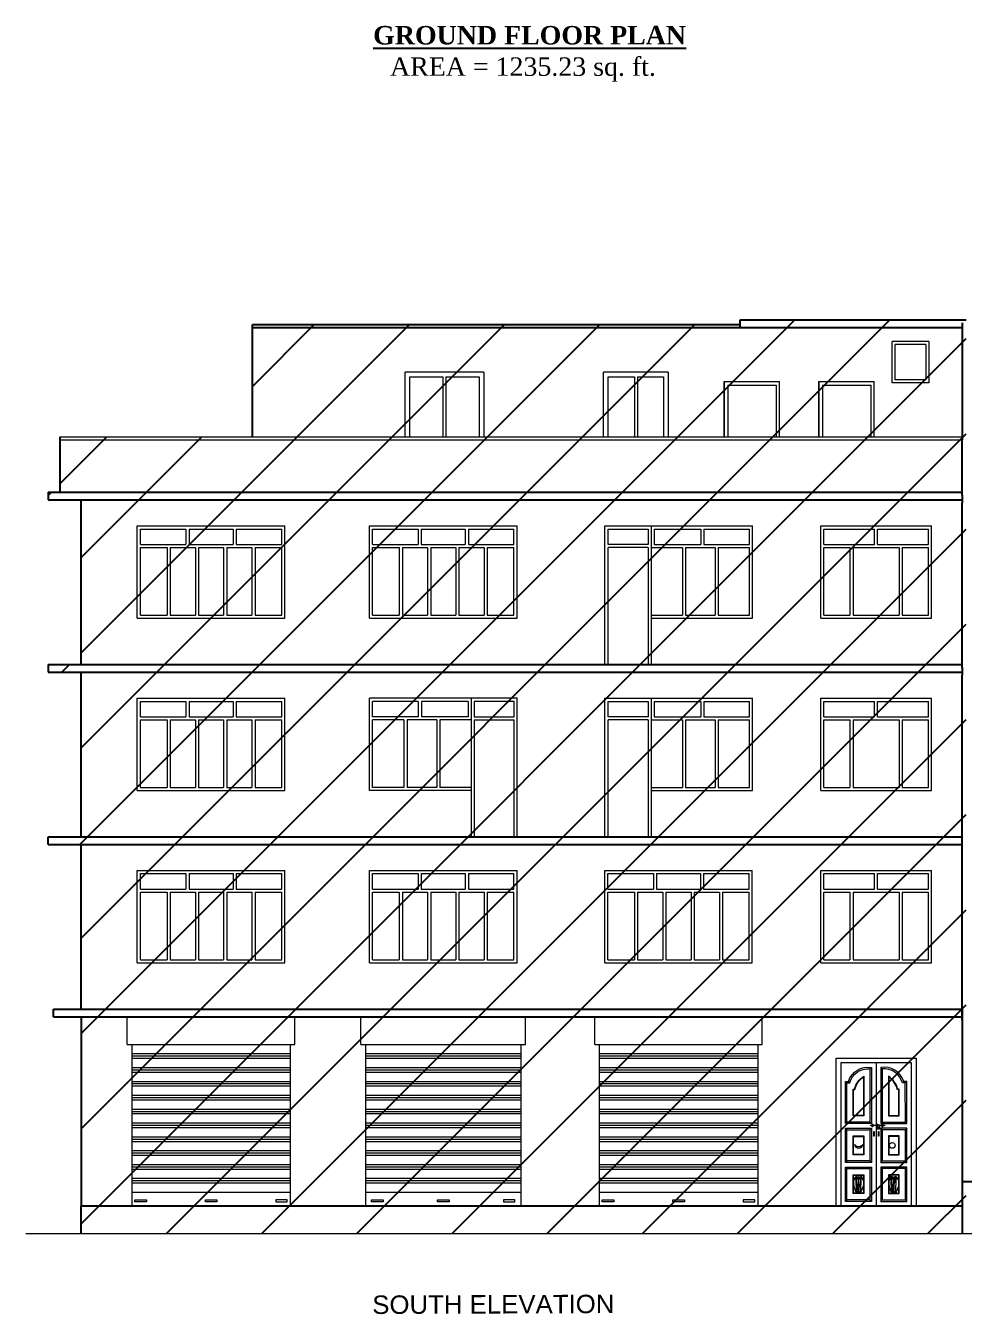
# Model space of a CAD drawing. Header units: inches. Extents: x 4069 to 291496, y -47643 to 12535.
# Drawn here: x 139208 to 139818, y -24238 to -23400 of the extents above; entities that cross this region are included whole.
import ezdxf

# ---------------------------------------------------------------- set-up
doc = ezdxf.new("R2010")
doc.units = ezdxf.units.IN
doc.header["$LTSCALE"] = 5
doc.header["$MEASUREMENT"] = 0
for name, color, linetype, lineweight in [('A-WALL', 7, 'Continuous', 9), ('DOOR', 62, 'Continuous', 0), ('Railing', 43, 'Continuous', 18), ('win', 5, 'Continuous', 18)]:
    doc.layers.add(name, color=color, linetype=linetype, lineweight=lineweight)
for name, color, linetype in [('column', 4, 'Continuous'), ('TEXT', 6, 'Continuous'), ('WALL', 7, 'Continuous')]:
    doc.layers.add(name, color=color, linetype=linetype)
doc.styles.add('DIMTEXT', font='arial.ttf', dxfattribs={"height": 8})
doc.styles.add('ordinary', font='times.ttf')

msp = doc.modelspace()

# ---------------------------------------------------------------- hatches: boundary and pattern name
at = {"layer": 'WALL', "linetype": 'ByBlock', "ltscale": 5, "true_color": 0xf8991e}
h = msp.add_hatch(dxfattribs=at)
h.set_pattern_fill('ANSI31', color=30, scale=350)
h.set_pattern_definition([(45, (132768.843, -20012.41), (-30.93592, 30.93592), [])])
h.paths.add_polyline_path([(139244.19237, -24185.376), (139244.19237, -24044.376), (139226.27031, -24044.376), (139226.27031, -24039.376), (139244.19237, -24039.376), (139244.19237, -23932.376), (139222.6859, -23932.376), (139222.6859, -23927.376), (139244.19237, -23927.376), (139244.19237, -23820.376), (139222.6859, -23820.376), (139222.6859, -23815.376), (139244.19237, -23815.376), (139244.19237, -23708.376), (139222.6859, -23708.376), (139222.6859, -23703.376), (139230.56483, -23703.376), (139230.56483, -23667.376), (139355.4839, -23667.376), (139355.4839, -23594.376), (139672.52251, -23594.376), (139672.52251, -23591.376), (139819.58184, -23591.376), (139819.58184, -24185.376)])

# ---------------------------------------------------------------- linework, layer by layer
at = {"layer": 'A-WALL', "color": 1, "ltscale": 5}
for p, q in [((139274.17767, -24062.376), (139274.17767, -24044.376)), ((139383.1318, -24062.376), (139383.1318, -24044.376)), ((139426.10998, -24062.376), (139426.10998, -24044.376)), ((139533.065, -24062.376), (139533.065, -24044.376)), ((139578.04229, -24062.376), (139578.04229, -24044.376)), ((139686.99642, -24062.376), (139686.99642, -24044.376)), ((139274.17767, -24062.376), (139383.1318, -24062.376)), ((139277.17767, -24062.376), (139277.17767, -24167.376)), ((139277.17767, -24068.376), (139380.1318, -24068.376)), ((139380.1318, -24062.376), (139380.1318, -24167.376)), ((139426.10998, -24062.376), (139533.065, -24062.376)), ((139429.10998, -24062.376), (139429.10998, -24167.376)), ((139429.10998, -24062.376), (139429.10998, -24167.376)), ((139429.10998, -24068.376), (139530.065, -24068.376)), ((139530.065, -24062.376), (139530.065, -24167.376)), ((139530.065, -24062.376), (139530.065, -24167.376)), ((139578.04229, -24062.376), (139686.99642, -24062.376)), ((139581.04229, -24062.376), (139581.04229, -24167.376)), ((139581.04229, -24062.376), (139581.04229, -24167.376)), ((139581.04229, -24068.376), (139683.99642, -24068.376)), ((139683.99642, -24062.376), (139683.99642, -24167.376)), ((139683.99642, -24062.376), (139683.99642, -24167.376)), ((139277.17767, -24069.876), (139380.1318, -24069.876)), ((139277.17767, -24071.376), (139380.1318, -24071.376)), ((139277.17767, -24077.376), (139380.1318, -24077.376)), ((139429.10998, -24069.876), (139530.065, -24069.876)), ((139429.10998, -24071.376), (139530.065, -24071.376)), ((139429.10998, -24077.376), (139530.065, -24077.376)), ((139581.04229, -24069.876), (139683.99642, -24069.876)), ((139581.04229, -24071.376), (139683.99642, -24071.376)), ((139581.04229, -24077.376), (139683.99642, -24077.376)), ((139277.17767, -24078.876), (139380.1318, -24078.876)), ((139277.17767, -24080.376), (139380.1318, -24080.376)), ((139277.17767, -24086.376), (139380.1318, -24086.376)), ((139429.10998, -24078.876), (139530.065, -24078.876)), ((139429.10998, -24080.376), (139530.065, -24080.376)), ((139429.10998, -24086.376), (139530.065, -24086.376)), ((139581.04229, -24078.876), (139683.99642, -24078.876)), ((139581.04229, -24080.376), (139683.99642, -24080.376)), ((139581.04229, -24086.376), (139683.99642, -24086.376)), ((139277.17767, -24087.876), (139380.1318, -24087.876)), ((139277.17767, -24089.376), (139380.1318, -24089.376)), ((139429.10998, -24087.876), (139530.065, -24087.876)), ((139429.10998, -24089.376), (139530.065, -24089.376)), ((139581.04229, -24087.876), (139683.99642, -24087.876)), ((139581.04229, -24089.376), (139683.99642, -24089.376)), ((139277.17767, -24095.376), (139380.1318, -24095.376)), ((139277.17767, -24096.876), (139380.1318, -24096.876)), ((139277.17767, -24098.376), (139380.1318, -24098.376)), ((139429.10998, -24095.376), (139530.065, -24095.376)), ((139429.10998, -24096.876), (139530.065, -24096.876)), ((139429.10998, -24098.376), (139530.065, -24098.376)), ((139581.04229, -24095.376), (139683.99642, -24095.376)), ((139581.04229, -24096.876), (139683.99642, -24096.876)), ((139581.04229, -24098.376), (139683.99642, -24098.376)), ((139277.17767, -24104.376), (139380.1318, -24104.376)), ((139277.17767, -24105.876), (139380.1318, -24105.876)), ((139277.17767, -24107.376), (139380.1318, -24107.376)), ((139429.10998, -24104.376), (139530.065, -24104.376)), ((139429.10998, -24105.876), (139530.065, -24105.876)), ((139429.10998, -24107.376), (139530.065, -24107.376)), ((139581.04229, -24104.376), (139683.99642, -24104.376)), ((139581.04229, -24105.876), (139683.99642, -24105.876)), ((139581.04229, -24107.376), (139683.99642, -24107.376)), ((139277.17767, -24113.376), (139380.1318, -24113.376)), ((139277.17767, -24114.876), (139380.1318, -24114.876)), ((139277.17767, -24116.376), (139380.1318, -24116.376)), ((139429.10998, -24113.376), (139530.065, -24113.376)), ((139429.10998, -24114.876), (139530.065, -24114.876)), ((139429.10998, -24116.376), (139530.065, -24116.376)), ((139581.04229, -24113.376), (139683.99642, -24113.376)), ((139581.04229, -24114.876), (139683.99642, -24114.876)), ((139581.04229, -24116.376), (139683.99642, -24116.376)), ((139277.17767, -24122.376), (139380.1318, -24122.376)), ((139277.17767, -24123.876), (139380.1318, -24123.876)), ((139277.17767, -24125.376), (139380.1318, -24125.376)), ((139429.10998, -24122.376), (139530.065, -24122.376)), ((139429.10998, -24123.876), (139530.065, -24123.876)), ((139429.10998, -24125.376), (139530.065, -24125.376)), ((139581.04229, -24122.376), (139683.99642, -24122.376)), ((139581.04229, -24123.876), (139683.99642, -24123.876)), ((139581.04229, -24125.376), (139683.99642, -24125.376)), ((139277.17767, -24131.376), (139380.1318, -24131.376)), ((139277.17767, -24132.876), (139380.1318, -24132.876)), ((139277.17767, -24134.376), (139380.1318, -24134.376)), ((139429.10998, -24131.376), (139530.065, -24131.376)), ((139429.10998, -24132.876), (139530.065, -24132.876)), ((139429.10998, -24134.376), (139530.065, -24134.376)), ((139581.04229, -24131.376), (139683.99642, -24131.376)), ((139581.04229, -24132.876), (139683.99642, -24132.876)), ((139581.04229, -24134.376), (139683.99642, -24134.376)), ((139277.17767, -24140.376), (139380.1318, -24140.376)), ((139277.17767, -24141.876), (139380.1318, -24141.876)), ((139277.17767, -24143.376), (139380.1318, -24143.376)), ((139429.10998, -24140.376), (139530.065, -24140.376)), ((139429.10998, -24141.876), (139530.065, -24141.876)), ((139429.10998, -24143.376), (139530.065, -24143.376)), ((139581.04229, -24140.376), (139683.99642, -24140.376)), ((139581.04229, -24141.876), (139683.99642, -24141.876)), ((139581.04229, -24143.376), (139683.99642, -24143.376)), ((139277.17767, -24149.376), (139380.1318, -24149.376)), ((139277.17767, -24150.876), (139380.1318, -24150.876)), ((139277.17767, -24152.376), (139380.1318, -24152.376)), ((139429.10998, -24149.376), (139530.065, -24149.376)), ((139429.10998, -24150.876), (139530.065, -24150.876)), ((139429.10998, -24152.376), (139530.065, -24152.376)), ((139581.04229, -24149.376), (139683.99642, -24149.376)), ((139581.04229, -24150.876), (139683.99642, -24150.876)), ((139581.04229, -24152.376), (139683.99642, -24152.376)), ((139277.17767, -24158.376), (139380.1318, -24158.376)), ((139429.10998, -24158.376), (139530.065, -24158.376)), ((139581.04229, -24158.376), (139683.99642, -24158.376))]:
    msp.add_line(p, q, dxfattribs=at)
at = {"layer": 'A-WALL', "ltscale": 5}
msp.add_line((139208.19237, -24185.376), (140308.18407, -24185.376), dxfattribs=at)
at = {"layer": 'A-WALL', "color": 1, "ltscale": 5}
for points in [[(139279.09693, -24163.45142), (139286.58386, -24163.45142), (139286.58386, -24164.78349), (139279.09693, -24164.78349)], [(139324.93421, -24163.45142), (139332.42114, -24163.45142), (139332.42114, -24164.78349), (139324.93421, -24164.78349)], [(139378.21255, -24163.45142), (139370.72561, -24163.45142), (139370.72561, -24164.78349), (139378.21255, -24164.78349)], [(139433.02924, -24163.45142), (139440.51617, -24163.45142), (139440.51617, -24164.78349), (139433.02924, -24164.78349)], [(139475.86651, -24163.45142), (139483.35345, -24163.45142), (139483.35345, -24164.78349), (139475.86651, -24164.78349)], [(139526.14575, -24163.45142), (139518.65881, -24163.45142), (139518.65881, -24164.78349), (139526.14575, -24164.78349)], [(139582.96154, -24163.45142), (139590.44848, -24163.45142), (139590.44848, -24164.78349), (139582.96154, -24164.78349)], [(139628.93421, -24163.45142), (139636.42114, -24163.45142), (139636.42114, -24164.78349), (139628.93421, -24164.78349)], [(139682.07716, -24163.45142), (139674.59023, -24163.45142), (139674.59023, -24164.78349), (139682.07716, -24164.78349)]]:
    msp.add_lwpolyline(points, close=True, dxfattribs=at)
at = {"layer": 'DOOR', "lineweight": 13}
for p, q in [((139662.15712, -23667.376), (139662.15712, -23631.376)), ((139662.15712, -23631.376), (139662.15712, -23667.376)), ((139662.15712, -23631.376), (139698.15712, -23631.376)), ((139664.65712, -23633.876), (139664.65712, -23667.376)), ((139664.65712, -23633.876), (139696.15712, -23633.876)), ((139696.15712, -23667.376), (139696.15712, -23633.876)), ((139698.15712, -23667.376), (139698.15712, -23631.376)), ((139723.65712, -23667.376), (139723.65712, -23631.376)), ((139723.65712, -23631.376), (139723.65712, -23667.376)), ((139723.65712, -23631.376), (139759.65712, -23631.376)), ((139726.15712, -23633.876), (139726.15712, -23667.376)), ((139726.15712, -23633.876), (139757.65712, -23633.876)), ((139757.65712, -23667.376), (139757.65712, -23633.876)), ((139759.65712, -23667.376), (139759.65712, -23631.376))]:
    msp.add_line(p, q, dxfattribs=at)
at = {"layer": 'DOOR'}
for p, q in [((139756.97371, -24078.21451), (139757.97371, -24077.376)), ((139760.95055, -24074.376), (139760.9768, -24167.376)), ((139764.95055, -24078.21451), (139763.95055, -24077.376)), ((139740.97371, -24086.376), (139741.97371, -24087.376)), ((139742.97371, -24086.376), (139743.69879, -24087.376)), ((139778.95055, -24086.376), (139778.22547, -24087.376)), ((139780.95055, -24086.376), (139779.95055, -24087.376)), ((139741.99996, -24112.87612), (139740.99996, -24113.87612)), ((139740.99996, -24116.87612), (139741.99996, -24117.87612)), ((139757.99996, -24113.87612), (139756.99996, -24112.87612)), ((139757.99996, -24116.87612), (139756.99996, -24117.87612)), ((139763.9768, -24113.87612), (139764.9768, -24112.87612)), ((139763.9768, -24116.87612), (139764.9768, -24117.87612)), ((139779.9768, -24112.87612), (139780.9768, -24113.87612)), ((139780.9768, -24116.87612), (139779.9768, -24117.87612)), ((139741.99996, -24138.12606), (139740.99996, -24139.12606)), ((139740.99996, -24142.12606), (139741.99996, -24143.12606)), ((139757.99996, -24139.12606), (139756.99996, -24138.12606)), ((139757.99996, -24142.12606), (139756.99996, -24143.12606)), ((139763.9768, -24139.12606), (139764.9768, -24138.12606)), ((139763.9768, -24142.12606), (139764.9768, -24143.12606)), ((139779.9768, -24138.12606), (139780.9768, -24139.12606)), ((139780.9768, -24142.12606), (139779.9768, -24143.12606)), ((139747.48475, -24149.59066), (139746.82067, -24149.21705)), ((139747.48475, -24149.59066), (139746.88085, -24149.52519)), ((139747.43075, -24149.32066), (139747.03532, -24148.68898)), ((139747.43075, -24149.32066), (139747.21475, -24149.26666)), ((139748.02475, -24149.15866), (139747.26875, -24148.72666)), ((139747.91675, -24149.15866), (139747.32275, -24148.88866)), ((139747.59275, -24148.72666), (139747.37675, -24148.45666)), ((139747.70075, -24149.64466), (139747.43075, -24149.32066)), ((139747.64675, -24149.75266), (139747.43075, -24149.75266)), ((139747.80875, -24148.51066), (139747.48475, -24148.40266)), ((139747.59275, -24149.15866), (139747.48475, -24149.10466)), ((139747.80875, -24149.91466), (139747.48475, -24149.59066)), ((139747.59275, -24148.72666), (139747.75475, -24148.34866)), ((139747.59275, -24149.15866), (139747.59275, -24148.72666)), ((139747.70075, -24149.64466), (139747.59275, -24149.15866)), ((139747.80875, -24149.91466), (139747.70075, -24149.64466)), ((139747.80875, -24148.51066), (139748.02475, -24148.24066)), ((139748.56475, -24149.21266), (139747.80875, -24148.51066)), ((139748.02475, -24150.02266), (139747.80875, -24149.91466)), ((139748.02475, -24149.15866), (139747.91675, -24149.15866)), ((139747.98369, -24148.68121), (139748.19654, -24148.50515)), ((139748.02475, -24149.15866), (139748.56475, -24148.56466)), ((139748.29475, -24150.07666), (139748.02475, -24149.15866)), ((139748.18675, -24158.04261), (139748.02475, -24150.02266)), ((139748.07977, -24148.33798), (139748.03173, -24148.08271)), ((139748.16909, -24148.41718), (139748.07977, -24148.33798)), ((139748.21375, -24148.35553), (139748.12105, -24148.17946)), ((139748.12792, -24148.80451), (139748.14164, -24148.44361)), ((139748.13478, -24148.67244), (139748.29262, -24148.53159)), ((139748.14164, -24148.44361), (139748.28575, -24148.26755)), ((139748.19654, -24148.50515), (139748.30634, -24148.0034)), ((139748.29262, -24148.53159), (139748.37508, -24148.34675)), ((139748.56475, -24148.56466), (139748.29475, -24148.13266)), ((139748.29475, -24150.07666), (139748.51075, -24149.69866)), ((139748.51075, -24158.09661), (139748.29475, -24150.07666)), ((139748.41625, -24148.33798), (139748.47115, -24148.02106)), ((139748.67275, -24148.34866), (139748.51075, -24148.29466)), ((139748.51075, -24149.69866), (139748.56475, -24149.21266)), ((139748.56475, -24148.56466), (139750.88875, -24148.40266)), ((139748.61875, -24149.15866), (139748.67275, -24148.88866)), ((139750.72675, -24149.59066), (139748.61875, -24149.15866)), ((139748.67275, -24148.34866), (139750.78075, -24148.18666)), ((139750.94275, -24148.72666), (139748.67275, -24148.34866)), ((139748.67275, -24148.88866), (139751.05075, -24148.67266)), ((139750.83475, -24149.96866), (139750.72675, -24149.59066)), ((139750.78075, -24157.98861), (139750.83475, -24149.96866)), ((139750.91058, -24148.5668), (139750.86254, -24148.16191)), ((139750.88875, -24148.40266), (139751.05075, -24148.13266)), ((139751.10284, -24148.83973), (139750.91058, -24148.55803)), ((139751.15875, -24149.10466), (139750.99675, -24148.34866)), ((139750.99675, -24157.98861), (139751.26675, -24149.48266)), ((139751.05075, -24148.67266), (139751.37475, -24148.24066)), ((139751.10284, -24148.46994), (139751.15785, -24148.13548)), ((139751.17158, -24148.67244), (139751.10284, -24148.46994)), ((139751.10475, -24149.96866), (139751.15875, -24149.10466)), ((139751.15875, -24148.78066), (139751.21275, -24148.29466)), ((139751.37475, -24149.37466), (139751.15875, -24148.78066)), ((139751.26675, -24149.48266), (139751.59075, -24149.21266)), ((139751.4256, -24148.10026), (139751.47364, -24148.24989)), ((139751.42875, -24149.34766), (139751.52168, -24149.07733)), ((139751.45992, -24148.4084), (139751.49423, -24148.16191)), ((139751.52168, -24149.07733), (139751.45992, -24148.4084)), ((139751.46678, -24148.38196), (139751.54913, -24148.26755)), ((139751.4805, -24148.31154), (139751.58355, -24148.18835)), ((139751.48737, -24148.23234), (139751.63845, -24148.08271)), ((139751.49423, -24148.16191), (139751.57669, -24148.10026)), ((139751.52168, -24149.07733), (139751.63159, -24148.73409)), ((139751.59075, -24149.21266), (139751.64475, -24148.83466)), ((139751.59075, -24149.21266), (139751.80675, -24148.88866)), ((139751.63159, -24148.73409), (139751.89248, -24148.50515)), ((139751.64475, -24148.83466), (139751.80675, -24148.61866)), ((139751.69875, -24149.05066), (139751.75275, -24148.83466)), ((139751.75275, -24148.83466), (139751.86075, -24148.72666)), ((139770.34517, -24148.73409), (139770.08428, -24148.50515)), ((139770.224, -24148.83466), (139770.116, -24148.72666)), ((139770.332, -24148.83466), (139770.17, -24148.61866)), ((139770.386, -24149.21266), (139770.17, -24148.88866)), ((139770.278, -24149.05066), (139770.224, -24148.83466)), ((139770.386, -24149.21266), (139770.332, -24148.83466)), ((139770.48939, -24148.23234), (139770.3383, -24148.08271)), ((139770.45508, -24149.07733), (139770.34517, -24148.73409)), ((139770.71, -24149.48266), (139770.386, -24149.21266)), ((139770.49625, -24148.31154), (139770.3932, -24148.18835)), ((139770.48253, -24148.16191), (139770.40007, -24148.10026)), ((139770.50998, -24148.38196), (139770.42763, -24148.26755)), ((139770.45508, -24149.07733), (139770.51684, -24148.4084)), ((139770.548, -24149.34766), (139770.45508, -24149.07733)), ((139770.51684, -24148.4084), (139770.48253, -24148.16191)), ((139770.55115, -24148.10026), (139770.50312, -24148.24989)), ((139770.926, -24148.67266), (139770.602, -24148.24066)), ((139770.602, -24149.37466), (139770.818, -24148.78066)), ((139770.98, -24157.98861), (139770.71, -24149.48266)), ((139770.818, -24148.78066), (139770.764, -24148.29466)), ((139770.80518, -24148.67244), (139770.87392, -24148.46994)), ((139770.818, -24149.10466), (139770.98, -24148.34866)), ((139770.872, -24149.96866), (139770.818, -24149.10466)), ((139770.87392, -24148.46994), (139770.8189, -24148.13548)), ((139770.87392, -24148.83973), (139771.06618, -24148.55803)), ((139771.088, -24148.40266), (139770.926, -24148.13266)), ((139771.304, -24148.88866), (139770.926, -24148.67266)), ((139771.034, -24148.72666), (139771.304, -24148.34866)), ((139771.06618, -24148.5668), (139771.11422, -24148.16191)), ((139771.412, -24148.56466), (139771.088, -24148.40266)), ((139771.142, -24149.96866), (139771.25, -24149.59066)), ((139771.196, -24157.98861), (139771.142, -24149.96866)), ((139771.304, -24148.34866), (139771.196, -24148.18666)), ((139771.25, -24149.59066), (139771.358, -24149.15866)), ((139771.304, -24148.34866), (139771.466, -24148.29466)), ((139771.358, -24149.15866), (139771.304, -24148.88866)), ((139771.412, -24148.56466), (139773.682, -24148.13266)), ((139771.412, -24149.21266), (139774.168, -24148.51066)), ((139773.952, -24149.15866), (139771.412, -24148.56466)), ((139771.466, -24149.69866), (139771.412, -24149.21266)), ((139773.682, -24150.07666), (139771.466, -24149.69866)), ((139771.466, -24158.09661), (139773.682, -24150.07666)), ((139771.5605, -24148.33798), (139771.5056, -24148.02106)), ((139773.68414, -24148.53159), (139773.60168, -24148.34675)), ((139773.78022, -24148.50515), (139773.67042, -24148.0034)), ((139773.682, -24150.07666), (139773.952, -24149.15866)), ((139773.84198, -24148.67244), (139773.68414, -24148.53159)), ((139773.83512, -24148.44361), (139773.691, -24148.26755)), ((139773.763, -24148.35553), (139773.8557, -24148.17946)), ((139773.99307, -24148.68121), (139773.78022, -24148.50515)), ((139773.79, -24158.04261), (139773.952, -24150.02266)), ((139773.80767, -24148.41718), (139773.89699, -24148.33798)), ((139773.84884, -24148.80451), (139773.83512, -24148.44361)), ((139773.89699, -24148.33798), (139773.94503, -24148.08271)), ((139774.168, -24148.51066), (139773.952, -24148.24066)), ((139773.952, -24149.15866), (139774.708, -24148.72666)), ((139773.952, -24149.15866), (139774.06, -24149.15866)), ((139773.952, -24150.02266), (139774.168, -24149.91466)), ((139774.06, -24149.15866), (139774.654, -24148.88866)), ((139774.168, -24148.51066), (139774.492, -24148.40266)), ((139774.168, -24149.91466), (139774.492, -24149.59066)), ((139774.168, -24149.91466), (139774.276, -24149.64466)), ((139774.384, -24148.72666), (139774.222, -24148.34866)), ((139774.276, -24149.64466), (139774.384, -24149.15866)), ((139774.276, -24149.64466), (139774.546, -24149.32066)), ((139774.33, -24149.75266), (139774.546, -24149.75266)), ((139774.384, -24148.72666), (139774.6, -24148.45666)), ((139774.384, -24149.15866), (139774.384, -24148.72666)), ((139774.384, -24149.15866), (139774.492, -24149.10466)), ((139774.492, -24149.59066), (139775.15609, -24149.21705)), ((139774.492, -24149.59066), (139775.0959, -24149.52519)), ((139774.546, -24149.32066), (139774.94144, -24148.68898)), ((139774.546, -24149.32066), (139774.762, -24149.26666)), ((139748.51075, -24158.20461), (139748.18675, -24158.04261)), ((139748.51075, -24158.20461), (139750.99675, -24157.98861)), ((139748.51075, -24158.20461), (139750.78075, -24157.98861)), ((139748.51075, -24158.20461), (139748.51075, -24158.09661)), ((139771.466, -24158.20461), (139770.98, -24157.98861)), ((139771.466, -24158.20461), (139771.196, -24157.98861)), ((139771.466, -24158.20461), (139773.79, -24158.04261)), ((139771.466, -24158.20461), (139771.466, -24158.09661)), ((139737.99996, -24167.376), (139783.9768, -24167.376)), ((139741.99996, -24163.376), (139740.99996, -24164.376)), ((139757.99996, -24164.376), (139756.99996, -24163.376)), ((139763.9768, -24164.376), (139764.9768, -24163.376)), ((139779.9768, -24163.376), (139780.9768, -24164.376))]:
    msp.add_line(p, q, dxfattribs=at)
for points in [[(139737.97371, -24074.376), (139737.99996, -24167.376), (139734.99996, -24167.376), (139734.97371, -24071.376), (139786.95055, -24071.376), (139786.9768, -24167.376), (139783.9768, -24167.376), (139783.95055, -24074.376)], [(139740.99996, -24116.87612), (139757.99996, -24116.87612), (139757.99996, -24139.12606), (139740.99996, -24139.12606)], [(139741.99996, -24117.87612), (139756.99996, -24117.87612), (139756.99996, -24138.12606), (139741.99996, -24138.12606)], [(139758.33439, -24114.17397), (139758.79482, -24114.17397), (139758.79482, -24115.85196), (139758.33439, -24115.85196)], [(139759.43434, -24119.07046), (139759.68316, -24119.07046), (139759.68316, -24122.01852), (139759.43434, -24122.01852)], [(139761.57475, -24114.17397), (139762.03518, -24114.17397), (139762.03518, -24115.85196), (139761.57475, -24115.85196)], [(139762.08443, -24114.59591), (139763.19571, -24114.59591), (139763.19571, -24117.53746), (139762.08443, -24117.53746)], [(139762.50365, -24119.07046), (139762.75247, -24119.07046), (139762.75247, -24122.01852), (139762.50365, -24122.01852)], [(139762.56351, -24116.46756), (139762.70119, -24116.46756), (139762.70119, -24117.1073), (139762.56351, -24117.1073)], [(139780.9768, -24116.87612), (139763.9768, -24116.87612), (139763.9768, -24139.12606), (139780.9768, -24139.12606)], [(139764.87891, -24114.17397), (139765.33934, -24114.17397), (139765.33934, -24115.85196), (139764.87891, -24115.85196)], [(139779.9768, -24117.87612), (139764.9768, -24117.87612), (139764.9768, -24138.12606), (139779.9768, -24138.12606)], [(139745.99996, -24121.87612), (139752.99996, -24121.87612), (139752.99996, -24134.12606), (139745.99996, -24134.12606)], [(139746.24996, -24122.12612), (139752.74996, -24122.12612), (139752.74996, -24133.87606), (139746.24996, -24133.87606)], [(139775.9768, -24121.87612), (139768.9768, -24121.87612), (139768.9768, -24134.12606), (139775.9768, -24134.12606)], [(139775.7268, -24122.12612), (139769.2268, -24122.12612), (139769.2268, -24133.87606), (139775.7268, -24133.87606)], [(139757.99996, -24164.376), (139740.99996, -24164.376), (139740.99996, -24142.12606), (139757.99996, -24142.12606)], [(139756.99996, -24163.376), (139741.99996, -24163.376), (139741.99996, -24143.12606), (139756.99996, -24143.12606)], [(139763.9768, -24164.376), (139780.9768, -24164.376), (139780.9768, -24142.12606), (139763.9768, -24142.12606)], [(139764.9768, -24163.376), (139779.9768, -24163.376), (139779.9768, -24143.12606), (139764.9768, -24143.12606)], [(139752.99996, -24159.376), (139745.99996, -24159.376), (139745.99996, -24147.12606), (139752.99996, -24147.12606)], [(139752.74996, -24159.126), (139746.24996, -24159.126), (139746.24996, -24147.37606), (139752.74996, -24147.37606)], [(139768.9768, -24159.376), (139775.9768, -24159.376), (139775.9768, -24147.12606), (139768.9768, -24147.12606)], [(139769.2268, -24159.126), (139775.7268, -24159.126), (139775.7268, -24147.37606), (139769.2268, -24147.37606)]]:
    msp.add_lwpolyline(points, close=True, dxfattribs=at)
for points in [[(139757.97371, -24077.376), (139757.97371, -24077.376), (139757.99996, -24113.87612), (139740.99996, -24113.87612), (139740.97371, -24086.376), (139742.97371, -24086.376, -0.365953801)], [(139763.95055, -24077.376), (139763.95055, -24077.376), (139763.9768, -24113.87612), (139780.9768, -24113.87612), (139780.95055, -24086.376), (139778.95055, -24086.376, 0.365953801)], [(139756.97371, -24078.25902), (139756.99996, -24112.87612), (139741.99996, -24112.87612), (139741.97371, -24087.376), (139743.8275, -24087.376, -0.363717376)], [(139752.97371, -24083.05605), (139752.99996, -24108.87612), (139745.99996, -24108.87612), (139745.97371, -24091.376), (139746.97371, -24091.376, -0.206998927)], [(139752.72371, -24083.59065), (139752.74996, -24108.62612), (139746.24996, -24108.62612), (139746.22371, -24091.626), (139747.22777, -24091.626, -0.20068034)], [(139764.95055, -24078.25902), (139764.9768, -24112.87612), (139779.9768, -24112.87612), (139779.95055, -24087.376), (139778.09676, -24087.376, 0.363717376)], [(139768.95055, -24083.05605), (139768.9768, -24108.87612), (139775.9768, -24108.87612), (139775.95055, -24091.376), (139774.95055, -24091.376, 0.206998927)], [(139769.20055, -24083.59065), (139769.2268, -24108.62612), (139775.7268, -24108.62612), (139775.70055, -24091.626), (139774.69649, -24091.626, 0.20068034)]]:
    msp.add_lwpolyline(points, format="xyb", close=True, dxfattribs=at)
for points in [[(139758.33439, -24115.15652), (139757.29005, -24115.15652), (139757.29005, -24114.76761), (139758.33439, -24114.76761)], [(139758.79482, -24114.76761), (139761.57475, -24114.76761)], [(139761.57475, -24115.15652), (139758.79482, -24115.15652)], [(139762.03518, -24114.76761), (139762.08443, -24114.76761)], [(139762.08443, -24115.15652), (139762.03518, -24115.15652)], [(139763.19571, -24114.76761), (139764.87891, -24114.76761)], [(139764.87891, -24115.15652), (139763.19571, -24115.15652)], [(139765.33934, -24114.76761), (139766.73752, -24114.76761), (139766.73752, -24115.15652), (139765.33934, -24115.15652)]]:
    msp.add_lwpolyline(points, dxfattribs=at)
msp.add_circle((139771.49324, -24128.00109), 1.86446, dxfattribs=at)
for centre, radius, start, end in [((139749.59651, -24127.06719), 2.79836, 187.44495195, 352.55504805), ((139749.59651, -24125.09938), 3.62355, 220.02542293, 319.97457707), ((139749.51093, -24137.37964), 20.6425, 264.87299099, 275.12700901), ((139772.46583, -24137.37964), 20.6425, 264.87299099, 275.12700901)]:
    msp.add_arc(centre, radius, start, end, dxfattribs=at)
msp.add_ellipse((139748.51075, -24158.14436), major_axis=(-0.61338, 0), ratio=0.098223141, dxfattribs=at)
at = {"layer": 'DOOR', "extrusion": (0, 0, -1)}
msp.add_ellipse((139771.466, -24158.14436), major_axis=(0.61338, 0), ratio=0.098223141, dxfattribs=at)
at = {"layer": 'DOOR'}
for points in [[(139747.89772, -24158.14436), (139747.89772, -24158.43351), (139748.18838, -24158.92964), (139747.9556, -24148.73804), (139747.25794, -24149.35282), (139747.66623, -24157.93955)], [(139751.12413, -24158.14436), (139751.12413, -24158.43351), (139750.83347, -24158.92964), (139751.06625, -24148.73804), (139751.76391, -24149.35282), (139751.35562, -24157.93955)], [(139770.85263, -24158.14436), (139770.85263, -24158.43351), (139771.14329, -24158.92964), (139770.91051, -24148.73804), (139770.21284, -24149.35282), (139770.62114, -24157.93955)], [(139774.07903, -24158.14436), (139774.07903, -24158.43351), (139773.78837, -24158.92964), (139774.02115, -24148.73804), (139774.71882, -24149.35282), (139774.31052, -24157.93955)]]:
    msp.add_spline(points, degree=3, dxfattribs=at)
at = {"layer": 'Railing', "color": 30}
for p, q in [((139230.56483, -23667.376), (139816.93719, -23667.376)), ((139230.56483, -23669.376), (139816.93719, -23669.376))]:
    msp.add_line(p, q, dxfattribs=at)
at = {"layer": 'WALL', "color": 2, "linetype": 'ByBlock', "ltscale": 5}
for p, q in [((139672.52251, -23591.376), (139819.58184, -23591.376)), ((139672.52251, -23596.376), (139672.52251, -23591.376)), ((139355.4839, -23667.376), (139355.4839, -23594.376)), ((139355.4839, -23594.376), (139672.52251, -23594.376)), ((139355.4839, -23596.376), (139672.52251, -23596.376)), ((139672.52251, -23596.376), (139816.93719, -23596.376)), ((139816.93719, -23593.376), (139816.93719, -23669.376)), ((139230.56483, -23703.376), (139230.56483, -23667.376)), ((139816.93719, -23705.376), (139816.93719, -23669.376)), ((139222.6859, -23703.376), (139816.93719, -23703.376)), ((139222.6859, -23703.376), (139222.6859, -23708.376)), ((139222.6859, -23708.376), (139816.93719, -23708.376)), ((139244.19237, -23815.376), (139244.19237, -23708.376)), ((139816.93719, -23705.376), (139816.93719, -23710.376)), ((139816.93719, -23817.376), (139816.93719, -23710.376)), ((139222.6859, -23815.376), (139816.93719, -23815.376)), ((139222.6859, -23815.376), (139222.6859, -23820.376)), ((139816.93719, -23817.376), (139816.93719, -23822.376)), ((139222.6859, -23820.376), (139816.93719, -23820.376)), ((139244.19237, -23927.376), (139244.19237, -23820.376)), ((139816.93719, -23929.376), (139816.93719, -23822.376)), ((139222.6859, -23927.376), (139816.93719, -23927.376)), ((139222.6859, -23932.376), (139222.6859, -23927.376)), ((139222.6859, -23932.376), (139816.93719, -23932.376)), ((139244.19237, -24039.376), (139244.19237, -23932.376)), ((139816.93719, -24041.376), (139816.93719, -23929.376)), ((139226.27031, -24039.376), (139816.93719, -24039.376)), ((139226.27031, -24044.376), (139226.27031, -24039.376)), ((139226.27031, -24044.376), (139816.93719, -24044.376)), ((139244.19237, -24044.376), (139244.19237, -24167.376)), ((139816.93719, -24039.376), (139816.93719, -24185.376)), ((139816.93719, -24046.376), (139816.93719, -24041.376)), ((139816.93719, -24151.376), (140272.18407, -24151.376)), ((139244.19237, -24167.376), (139816.93719, -24167.376)), ((139244.19237, -24185.376), (139244.19237, -24167.376))]:
    msp.add_line(p, q, dxfattribs=at)
at = {"layer": 'win'}
for p, q in [((139795.32191, -23605.376), (139771.32191, -23605.376)), ((139771.32191, -23632.376), (139771.32191, -23605.376)), ((139793.32191, -23607.376), (139773.32191, -23607.376)), ((139773.32191, -23630.376), (139773.32191, -23607.376)), ((139793.32191, -23607.376), (139793.32191, -23630.376)), ((139795.32191, -23605.376), (139795.32191, -23632.376)), ((139505.86796, -23625.376), (139454.86796, -23625.376)), ((139454.86796, -23667.376), (139454.86796, -23625.376)), ((139505.86796, -23625.376), (139505.86796, -23667.376)), ((139625.85038, -23625.376), (139583.85038, -23625.376)), ((139583.85038, -23667.376), (139583.85038, -23625.376)), ((139625.85038, -23625.376), (139625.85038, -23667.376)), ((139457.86796, -23667.376), (139457.86796, -23628.376)), ((139457.86796, -23628.376), (139479.36796, -23628.376)), ((139479.36796, -23628.376), (139479.36796, -23667.376)), ((139481.36796, -23628.376), (139502.86796, -23628.376)), ((139481.36796, -23628.376), (139481.36796, -23667.376)), ((139502.86796, -23628.376), (139502.86796, -23667.376)), ((139586.85038, -23667.376), (139586.85038, -23628.376)), ((139586.85038, -23628.376), (139603.85038, -23628.376)), ((139603.85038, -23628.376), (139603.85038, -23667.376)), ((139605.85038, -23628.376), (139622.85038, -23628.376)), ((139605.85038, -23628.376), (139605.85038, -23667.376)), ((139622.85038, -23628.376), (139622.85038, -23667.376)), ((139795.32191, -23632.376), (139771.32191, -23632.376)), ((139793.32191, -23630.376), (139773.32191, -23630.376)), ((139280.67611, -23725.376), (139376.63336, -23725.376)), ((139280.67611, -23785.376), (139280.67611, -23725.376)), ((139376.63336, -23785.376), (139376.63336, -23725.376)), ((139431.60887, -23725.376), (139527.56611, -23725.376)), ((139431.60887, -23785.376), (139431.60887, -23725.376)), ((139527.56611, -23785.376), (139527.56611, -23725.376)), ((139584.69237, -23725.376), (139680.69237, -23725.376)), ((139584.69237, -23815.376), (139584.69237, -23725.376)), ((139614.69237, -23725.376), (139614.69237, -23815.376)), ((139680.69237, -23785.376), (139680.69237, -23725.376)), ((139724.97816, -23725.376), (139796.9461, -23725.376)), ((139724.97816, -23785.376), (139724.97816, -23725.376)), ((139796.9461, -23785.376), (139796.9461, -23725.376)), ((139282.67611, -23727.376), (139312.34278, -23727.376)), ((139282.67611, -23737.376), (139282.67611, -23727.376)), ((139312.34278, -23727.376), (139312.34278, -23737.376)), ((139314.34278, -23727.376), (139342.96669, -23727.376)), ((139314.34278, -23727.376), (139314.34278, -23737.376)), ((139342.96669, -23727.376), (139342.96669, -23737.376)), ((139344.96669, -23727.376), (139374.63336, -23727.376)), ((139344.96669, -23727.376), (139344.96669, -23737.376)), ((139374.63336, -23737.376), (139374.63336, -23727.376)), ((139433.60887, -23727.376), (139463.27553, -23727.376)), ((139433.60887, -23737.376), (139433.60887, -23727.376)), ((139463.27553, -23727.376), (139463.27553, -23737.376)), ((139465.27553, -23727.376), (139493.89945, -23727.376)), ((139465.27553, -23727.376), (139465.27553, -23737.376)), ((139493.89945, -23727.376), (139493.89945, -23737.376)), ((139495.89945, -23727.376), (139525.56611, -23727.376)), ((139495.89945, -23727.376), (139495.89945, -23737.376)), ((139525.56611, -23737.376), (139525.56611, -23727.376)), ((139586.69237, -23727.376), (139612.69237, -23727.376)), ((139586.69237, -23737.376), (139586.69237, -23727.376)), ((139612.69237, -23727.376), (139612.69237, -23737.376)), ((139614.69237, -23727.376), (139614.69237, -23737.376)), ((139616.69237, -23727.376), (139647.0257, -23727.376)), ((139616.69237, -23727.376), (139616.69237, -23737.376)), ((139647.0257, -23727.376), (139647.0257, -23737.376)), ((139649.0257, -23727.376), (139678.69237, -23727.376)), ((139649.0257, -23727.376), (139649.0257, -23737.376)), ((139678.69237, -23737.376), (139678.69237, -23727.376)), ((139726.97816, -23727.376), (139759.9461, -23727.376)), ((139726.97816, -23737.376), (139726.97816, -23727.376)), ((139759.9461, -23737.376), (139759.9461, -23727.376)), ((139761.9461, -23727.376), (139794.9461, -23727.376)), ((139761.9461, -23737.376), (139761.9461, -23727.376)), ((139794.9461, -23737.376), (139794.9461, -23727.376)), ((139282.67611, -23737.376), (139312.34278, -23737.376)), ((139282.67611, -23739.376), (139300.07611, -23739.376)), ((139282.67611, -23783.376), (139282.67611, -23739.376)), ((139300.07611, -23739.376), (139300.07611, -23783.376)), ((139302.07611, -23739.376), (139318.47611, -23739.376)), ((139302.07611, -23739.376), (139302.07611, -23783.376)), ((139314.34278, -23737.376), (139342.96669, -23737.376)), ((139318.47611, -23739.376), (139318.47611, -23783.376)), ((139320.47611, -23739.376), (139336.83336, -23739.376)), ((139320.47611, -23739.376), (139320.47611, -23783.376)), ((139336.83336, -23739.376), (139336.83336, -23783.376)), ((139338.83336, -23739.376), (139355.23336, -23739.376)), ((139338.83336, -23739.376), (139338.83336, -23783.376)), ((139344.96669, -23737.376), (139374.63336, -23737.376)), ((139355.23336, -23739.376), (139355.23336, -23783.376)), ((139357.23336, -23739.376), (139374.63336, -23739.376)), ((139357.23336, -23739.376), (139357.23336, -23783.376)), ((139374.63336, -23783.376), (139374.63336, -23739.376)), ((139433.60887, -23737.376), (139463.27553, -23737.376)), ((139433.60887, -23739.376), (139451.00887, -23739.376)), ((139433.60887, -23783.376), (139433.60887, -23739.376)), ((139451.00887, -23739.376), (139451.00887, -23783.376)), ((139453.00887, -23739.376), (139469.40887, -23739.376)), ((139453.00887, -23739.376), (139453.00887, -23783.376)), ((139465.27553, -23737.376), (139493.89945, -23737.376)), ((139469.40887, -23739.376), (139469.40887, -23783.376)), ((139471.40887, -23739.376), (139487.76611, -23739.376)), ((139471.40887, -23739.376), (139471.40887, -23783.376)), ((139487.76611, -23739.376), (139487.76611, -23783.376)), ((139489.76611, -23739.376), (139506.16611, -23739.376)), ((139489.76611, -23739.376), (139489.76611, -23783.376)), ((139495.89945, -23737.376), (139525.56611, -23737.376)), ((139506.16611, -23739.376), (139506.16611, -23783.376)), ((139508.16611, -23739.376), (139525.56611, -23739.376)), ((139508.16611, -23739.376), (139508.16611, -23783.376)), ((139525.56611, -23783.376), (139525.56611, -23739.376)), ((139612.69237, -23737.376), (139586.69237, -23737.376)), ((139586.69237, -23815.376), (139586.69237, -23739.376)), ((139612.69237, -23739.376), (139586.69237, -23739.376)), ((139612.69237, -23739.376), (139612.69237, -23815.376)), ((139614.69237, -23739.376), (139635.0257, -23739.376)), ((139616.69237, -23737.376), (139647.0257, -23737.376)), ((139635.0257, -23739.376), (139635.0257, -23783.376)), ((139637.0257, -23739.376), (139656.35904, -23739.376)), ((139637.0257, -23739.376), (139637.0257, -23783.376)), ((139649.0257, -23737.376), (139678.69237, -23737.376)), ((139656.35904, -23739.376), (139656.35904, -23783.376)), ((139658.35904, -23739.376), (139678.69237, -23739.376)), ((139658.35904, -23739.376), (139658.35904, -23783.376)), ((139678.69237, -23783.376), (139678.69237, -23739.376)), ((139726.97816, -23737.376), (139759.9461, -23737.376)), ((139726.97816, -23739.376), (139743.97816, -23739.376)), ((139726.97816, -23783.376), (139726.97816, -23739.376)), ((139743.97816, -23739.376), (139743.97816, -23783.376)), ((139745.97816, -23739.376), (139775.9461, -23739.376)), ((139745.97816, -23739.376), (139745.97816, -23783.376)), ((139761.9461, -23737.376), (139794.9461, -23737.376)), ((139775.9461, -23739.376), (139775.9461, -23783.376)), ((139777.9461, -23739.376), (139794.9461, -23739.376)), ((139777.9461, -23739.376), (139777.9461, -23783.376)), ((139794.9461, -23783.376), (139794.9461, -23739.376)), ((139282.67611, -23783.376), (139300.07611, -23783.376)), ((139302.07611, -23783.376), (139318.47611, -23783.376)), ((139320.47611, -23783.376), (139336.83336, -23783.376)), ((139338.83336, -23783.376), (139355.23336, -23783.376)), ((139357.23336, -23783.376), (139374.63336, -23783.376)), ((139433.60887, -23783.376), (139451.00887, -23783.376)), ((139453.00887, -23783.376), (139469.40887, -23783.376)), ((139471.40887, -23783.376), (139487.76611, -23783.376)), ((139489.76611, -23783.376), (139506.16611, -23783.376)), ((139508.16611, -23783.376), (139525.56611, -23783.376)), ((139614.69237, -23783.376), (139635.0257, -23783.376)), ((139637.0257, -23783.376), (139656.35904, -23783.376)), ((139658.35904, -23783.376), (139678.69237, -23783.376)), ((139726.97816, -23783.376), (139743.97816, -23783.376)), ((139745.97816, -23783.376), (139775.9461, -23783.376)), ((139777.9461, -23783.376), (139794.9461, -23783.376)), ((139280.67611, -23785.376), (139376.63336, -23785.376)), ((139431.60887, -23785.376), (139527.56611, -23785.376)), ((139614.69237, -23785.376), (139680.69237, -23785.376)), ((139724.97816, -23785.376), (139796.9461, -23785.376)), ((139280.67611, -23837.376), (139376.63336, -23837.376)), ((139280.67611, -23897.376), (139280.67611, -23837.376)), ((139282.67611, -23839.376), (139312.34278, -23839.376)), ((139282.67611, -23849.376), (139282.67611, -23839.376)), ((139312.34278, -23839.376), (139312.34278, -23849.376)), ((139314.34278, -23839.376), (139342.96669, -23839.376)), ((139314.34278, -23839.376), (139314.34278, -23849.376)), ((139342.96669, -23839.376), (139342.96669, -23849.376)), ((139344.96669, -23839.376), (139374.63336, -23839.376)), ((139344.96669, -23839.376), (139344.96669, -23849.376)), ((139374.63336, -23849.376), (139374.63336, -23839.376)), ((139376.63336, -23897.376), (139376.63336, -23837.376)), ((139527.69237, -23837.376), (139431.69237, -23837.376)), ((139431.69237, -23897.376), (139431.69237, -23837.376)), ((139463.35904, -23839.376), (139433.69237, -23839.376)), ((139433.69237, -23849.376), (139433.69237, -23839.376)), ((139463.35904, -23839.376), (139463.35904, -23849.376)), ((139495.69237, -23839.376), (139465.35904, -23839.376)), ((139465.35904, -23839.376), (139465.35904, -23849.376)), ((139495.69237, -23839.376), (139495.69237, -23849.376)), ((139497.69237, -23837.376), (139497.69237, -23927.376)), ((139497.69237, -23839.376), (139497.69237, -23849.376)), ((139525.69237, -23839.376), (139499.69237, -23839.376)), ((139499.69237, -23839.376), (139499.69237, -23849.376)), ((139525.69237, -23849.376), (139525.69237, -23839.376)), ((139527.69237, -23927.376), (139527.69237, -23837.376)), ((139584.69237, -23837.376), (139680.69237, -23837.376)), ((139584.69237, -23927.376), (139584.69237, -23837.376)), ((139586.69237, -23839.376), (139612.69237, -23839.376)), ((139586.69237, -23849.376), (139586.69237, -23839.376)), ((139612.69237, -23839.376), (139612.69237, -23849.376)), ((139614.69237, -23837.376), (139614.69237, -23927.376)), ((139614.69237, -23839.376), (139614.69237, -23849.376)), ((139616.69237, -23839.376), (139647.0257, -23839.376)), ((139616.69237, -23839.376), (139616.69237, -23849.376)), ((139647.0257, -23839.376), (139647.0257, -23849.376)), ((139649.0257, -23839.376), (139678.69237, -23839.376)), ((139649.0257, -23839.376), (139649.0257, -23849.376)), ((139678.69237, -23849.376), (139678.69237, -23839.376)), ((139680.69237, -23897.376), (139680.69237, -23837.376)), ((139724.97816, -23837.376), (139796.9461, -23837.376)), ((139724.97816, -23897.376), (139724.97816, -23837.376)), ((139726.97816, -23839.376), (139759.9461, -23839.376)), ((139726.97816, -23849.376), (139726.97816, -23839.376)), ((139759.9461, -23849.376), (139759.9461, -23839.376)), ((139761.9461, -23839.376), (139794.9461, -23839.376)), ((139761.9461, -23849.376), (139761.9461, -23839.376)), ((139794.9461, -23849.376), (139794.9461, -23839.376)), ((139796.9461, -23897.376), (139796.9461, -23837.376)), ((139282.67611, -23849.376), (139312.34278, -23849.376)), ((139282.67611, -23851.376), (139300.07611, -23851.376)), ((139282.67611, -23895.376), (139282.67611, -23851.376)), ((139300.07611, -23851.376), (139300.07611, -23895.376)), ((139302.07611, -23851.376), (139318.47611, -23851.376)), ((139302.07611, -23851.376), (139302.07611, -23895.376)), ((139314.34278, -23849.376), (139342.96669, -23849.376)), ((139318.47611, -23851.376), (139318.47611, -23895.376)), ((139320.47611, -23851.376), (139336.83336, -23851.376)), ((139320.47611, -23851.376), (139320.47611, -23895.376)), ((139336.83336, -23851.376), (139336.83336, -23895.376)), ((139338.83336, -23851.376), (139355.23336, -23851.376)), ((139338.83336, -23851.376), (139338.83336, -23895.376)), ((139344.96669, -23849.376), (139374.63336, -23849.376)), ((139355.23336, -23851.376), (139355.23336, -23895.376)), ((139357.23336, -23851.376), (139374.63336, -23851.376)), ((139357.23336, -23851.376), (139357.23336, -23895.376)), ((139374.63336, -23895.376), (139374.63336, -23851.376)), ((139463.35904, -23849.376), (139433.69237, -23849.376)), ((139454.0257, -23851.376), (139433.69237, -23851.376)), ((139433.69237, -23895.376), (139433.69237, -23851.376)), ((139454.0257, -23851.376), (139454.0257, -23895.376)), ((139475.35904, -23851.376), (139456.0257, -23851.376)), ((139456.0257, -23851.376), (139456.0257, -23895.376)), ((139495.69237, -23849.376), (139465.35904, -23849.376)), ((139475.35904, -23851.376), (139475.35904, -23895.376)), ((139497.69237, -23851.376), (139477.35904, -23851.376)), ((139477.35904, -23851.376), (139477.35904, -23895.376)), ((139499.69237, -23849.376), (139525.69237, -23849.376)), ((139499.69237, -23851.376), (139499.69237, -23927.376)), ((139499.69237, -23851.376), (139525.69237, -23851.376)), ((139525.69237, -23927.376), (139525.69237, -23851.376)), ((139612.69237, -23849.376), (139586.69237, -23849.376)), ((139586.69237, -23927.376), (139586.69237, -23851.376)), ((139612.69237, -23851.376), (139586.69237, -23851.376)), ((139612.69237, -23851.376), (139612.69237, -23927.376)), ((139614.69237, -23851.376), (139635.0257, -23851.376)), ((139616.69237, -23849.376), (139647.0257, -23849.376)), ((139635.0257, -23851.376), (139635.0257, -23895.376)), ((139637.0257, -23851.376), (139656.35904, -23851.376)), ((139637.0257, -23851.376), (139637.0257, -23895.376)), ((139649.0257, -23849.376), (139678.69237, -23849.376)), ((139656.35904, -23851.376), (139656.35904, -23895.376)), ((139658.35904, -23851.376), (139678.69237, -23851.376)), ((139658.35904, -23851.376), (139658.35904, -23895.376)), ((139678.69237, -23895.376), (139678.69237, -23851.376)), ((139726.97816, -23849.376), (139759.9461, -23849.376)), ((139726.97816, -23851.376), (139743.97816, -23851.376)), ((139726.97816, -23895.376), (139726.97816, -23851.376)), ((139743.97816, -23851.376), (139743.97816, -23895.376)), ((139745.97816, -23851.376), (139775.9461, -23851.376)), ((139745.97816, -23851.376), (139745.97816, -23895.376)), ((139761.9461, -23849.376), (139794.9461, -23849.376)), ((139775.9461, -23851.376), (139775.9461, -23895.376)), ((139777.9461, -23851.376), (139794.9461, -23851.376)), ((139777.9461, -23851.376), (139777.9461, -23895.376)), ((139794.9461, -23895.376), (139794.9461, -23851.376)), ((139280.67611, -23897.376), (139376.63336, -23897.376)), ((139282.67611, -23895.376), (139300.07611, -23895.376)), ((139302.07611, -23895.376), (139318.47611, -23895.376)), ((139320.47611, -23895.376), (139336.83336, -23895.376)), ((139338.83336, -23895.376), (139355.23336, -23895.376)), ((139357.23336, -23895.376), (139374.63336, -23895.376)), ((139497.69237, -23897.376), (139431.69237, -23897.376)), ((139454.0257, -23895.376), (139433.69237, -23895.376)), ((139475.35904, -23895.376), (139456.0257, -23895.376)), ((139497.69237, -23895.376), (139477.35904, -23895.376)), ((139614.69237, -23895.376), (139635.0257, -23895.376)), ((139614.69237, -23897.376), (139680.69237, -23897.376)), ((139637.0257, -23895.376), (139656.35904, -23895.376)), ((139658.35904, -23895.376), (139678.69237, -23895.376)), ((139724.97816, -23897.376), (139796.9461, -23897.376)), ((139726.97816, -23895.376), (139743.97816, -23895.376)), ((139745.97816, -23895.376), (139775.9461, -23895.376)), ((139777.9461, -23895.376), (139794.9461, -23895.376)), ((139280.67611, -23949.376), (139376.63336, -23949.376)), ((139280.67611, -24009.376), (139280.67611, -23949.376)), ((139282.67611, -23951.376), (139312.34278, -23951.376)), ((139282.67611, -23961.376), (139282.67611, -23951.376)), ((139312.34278, -23951.376), (139312.34278, -23961.376)), ((139314.34278, -23951.376), (139342.96669, -23951.376)), ((139314.34278, -23951.376), (139314.34278, -23961.376)), ((139342.96669, -23951.376), (139342.96669, -23961.376)), ((139344.96669, -23951.376), (139374.63336, -23951.376)), ((139344.96669, -23951.376), (139344.96669, -23961.376)), ((139374.63336, -23961.376), (139374.63336, -23951.376)), ((139376.63336, -24009.376), (139376.63336, -23949.376)), ((139431.60887, -23949.376), (139527.56611, -23949.376)), ((139431.60887, -24009.376), (139431.60887, -23949.376)), ((139433.60887, -23951.376), (139463.27553, -23951.376)), ((139433.60887, -23961.376), (139433.60887, -23951.376)), ((139463.27553, -23951.376), (139463.27553, -23961.376)), ((139465.27553, -23951.376), (139493.89945, -23951.376)), ((139465.27553, -23951.376), (139465.27553, -23961.376)), ((139493.89945, -23951.376), (139493.89945, -23961.376)), ((139495.89945, -23951.376), (139525.56611, -23951.376)), ((139495.89945, -23951.376), (139495.89945, -23961.376)), ((139525.56611, -23961.376), (139525.56611, -23951.376)), ((139527.56611, -24009.376), (139527.56611, -23949.376)), ((139584.54073, -23949.376), (139680.49798, -23949.376)), ((139584.54073, -24009.376), (139584.54073, -23949.376)), ((139586.54073, -23951.376), (139616.2074, -23951.376)), ((139586.54073, -23961.376), (139586.54073, -23951.376)), ((139616.2074, -23951.376), (139616.2074, -23961.376)), ((139618.2074, -23951.376), (139646.83131, -23951.376)), ((139618.2074, -23951.376), (139618.2074, -23961.376)), ((139646.83131, -23951.376), (139646.83131, -23961.376)), ((139648.83131, -23951.376), (139678.49798, -23951.376)), ((139648.83131, -23951.376), (139648.83131, -23961.376)), ((139678.49798, -23961.376), (139678.49798, -23951.376)), ((139680.49798, -24009.376), (139680.49798, -23949.376)), ((139724.97816, -23949.376), (139796.9461, -23949.376)), ((139724.97816, -24009.376), (139724.97816, -23949.376)), ((139726.97816, -23951.376), (139759.9461, -23951.376)), ((139726.97816, -23961.376), (139726.97816, -23951.376)), ((139759.9461, -23961.376), (139759.9461, -23951.376)), ((139761.9461, -23951.376), (139794.9461, -23951.376)), ((139761.9461, -23961.376), (139761.9461, -23951.376)), ((139794.9461, -23961.376), (139794.9461, -23951.376)), ((139796.9461, -24009.376), (139796.9461, -23949.376)), ((139282.67611, -23961.376), (139312.34278, -23961.376)), ((139282.67611, -23963.376), (139300.07611, -23963.376)), ((139282.67611, -24007.376), (139282.67611, -23963.376)), ((139300.07611, -23963.376), (139300.07611, -24007.376)), ((139302.07611, -23963.376), (139318.47611, -23963.376)), ((139302.07611, -23963.376), (139302.07611, -24007.376)), ((139314.34278, -23961.376), (139342.96669, -23961.376)), ((139318.47611, -23963.376), (139318.47611, -24007.376)), ((139320.47611, -23963.376), (139336.83336, -23963.376)), ((139320.47611, -23963.376), (139320.47611, -24007.376)), ((139336.83336, -23963.376), (139336.83336, -24007.376)), ((139338.83336, -23963.376), (139355.23336, -23963.376)), ((139338.83336, -23963.376), (139338.83336, -24007.376)), ((139344.96669, -23961.376), (139374.63336, -23961.376)), ((139355.23336, -23963.376), (139355.23336, -24007.376)), ((139357.23336, -23963.376), (139374.63336, -23963.376)), ((139357.23336, -23963.376), (139357.23336, -24007.376)), ((139374.63336, -24007.376), (139374.63336, -23963.376)), ((139433.60887, -23961.376), (139463.27553, -23961.376)), ((139433.60887, -23963.376), (139451.00887, -23963.376)), ((139433.60887, -24007.376), (139433.60887, -23963.376)), ((139451.00887, -23963.376), (139451.00887, -24007.376)), ((139453.00887, -23963.376), (139469.40887, -23963.376)), ((139453.00887, -23963.376), (139453.00887, -24007.376)), ((139465.27553, -23961.376), (139493.89945, -23961.376)), ((139469.40887, -23963.376), (139469.40887, -24007.376)), ((139471.40887, -23963.376), (139487.76611, -23963.376)), ((139471.40887, -23963.376), (139471.40887, -24007.376)), ((139487.76611, -23963.376), (139487.76611, -24007.376)), ((139489.76611, -23963.376), (139506.16611, -23963.376)), ((139489.76611, -23963.376), (139489.76611, -24007.376)), ((139495.89945, -23961.376), (139525.56611, -23961.376)), ((139506.16611, -23963.376), (139506.16611, -24007.376)), ((139508.16611, -23963.376), (139525.56611, -23963.376)), ((139508.16611, -23963.376), (139508.16611, -24007.376)), ((139525.56611, -24007.376), (139525.56611, -23963.376)), ((139586.54073, -23961.376), (139616.2074, -23961.376)), ((139586.54073, -23963.376), (139603.94073, -23963.376)), ((139586.54073, -24007.376), (139586.54073, -23963.376)), ((139603.94073, -23963.376), (139603.94073, -24007.376)), ((139605.94073, -23963.376), (139622.34073, -23963.376)), ((139605.94073, -23963.376), (139605.94073, -24007.376)), ((139618.2074, -23961.376), (139646.83131, -23961.376)), ((139622.34073, -23963.376), (139622.34073, -24007.376)), ((139624.34073, -23963.376), (139640.69798, -23963.376)), ((139624.34073, -23963.376), (139624.34073, -24007.376)), ((139640.69798, -23963.376), (139640.69798, -24007.376)), ((139642.69798, -23963.376), (139659.09798, -23963.376)), ((139642.69798, -23963.376), (139642.69798, -24007.376)), ((139648.83131, -23961.376), (139678.49798, -23961.376)), ((139659.09798, -23963.376), (139659.09798, -24007.376)), ((139661.09798, -23963.376), (139678.49798, -23963.376)), ((139661.09798, -23963.376), (139661.09798, -24007.376)), ((139678.49798, -24007.376), (139678.49798, -23963.376)), ((139726.97816, -23961.376), (139759.9461, -23961.376)), ((139726.97816, -23963.376), (139743.97816, -23963.376)), ((139726.97816, -24007.376), (139726.97816, -23963.376)), ((139743.97816, -23963.376), (139743.97816, -24007.376)), ((139745.97816, -23963.376), (139775.9461, -23963.376)), ((139745.97816, -23963.376), (139745.97816, -24007.376)), ((139761.9461, -23961.376), (139794.9461, -23961.376)), ((139775.9461, -23963.376), (139775.9461, -24007.376)), ((139777.9461, -23963.376), (139794.9461, -23963.376)), ((139777.9461, -23963.376), (139777.9461, -24007.376)), ((139794.9461, -24007.376), (139794.9461, -23963.376)), ((139280.67611, -24009.376), (139376.63336, -24009.376)), ((139282.67611, -24007.376), (139300.07611, -24007.376)), ((139302.07611, -24007.376), (139318.47611, -24007.376)), ((139320.47611, -24007.376), (139336.83336, -24007.376)), ((139338.83336, -24007.376), (139355.23336, -24007.376)), ((139357.23336, -24007.376), (139374.63336, -24007.376)), ((139431.60887, -24009.376), (139527.56611, -24009.376)), ((139433.60887, -24007.376), (139451.00887, -24007.376)), ((139453.00887, -24007.376), (139469.40887, -24007.376)), ((139471.40887, -24007.376), (139487.76611, -24007.376)), ((139489.76611, -24007.376), (139506.16611, -24007.376)), ((139508.16611, -24007.376), (139525.56611, -24007.376)), ((139584.54073, -24009.376), (139680.49798, -24009.376)), ((139586.54073, -24007.376), (139603.94073, -24007.376)), ((139605.94073, -24007.376), (139622.34073, -24007.376)), ((139624.34073, -24007.376), (139640.69798, -24007.376)), ((139642.69798, -24007.376), (139659.09798, -24007.376)), ((139661.09798, -24007.376), (139678.49798, -24007.376)), ((139724.97816, -24009.376), (139796.9461, -24009.376)), ((139726.97816, -24007.376), (139743.97816, -24007.376)), ((139745.97816, -24007.376), (139775.9461, -24007.376)), ((139777.9461, -24007.376), (139794.9461, -24007.376))]:
    msp.add_line(p, q, dxfattribs=at)

# ---------------------------------------------------------------- texts
at = {"layer": 'column', "color": 0, "insert": (139512.10897, -24225.30194), "char_height": 12, "width": 216.2724828, "attachment_point": 2, "rotation": 0.20565602, "style": 'DIMTEXT'}
msp.add_mtext('SOUTH ELEVATION', dxfattribs=at)
at = {"layer": 'TEXT', "char_height": 12, "width": 219.8150831, "attachment_point": 8, "style": 'ordinary'}
for s, insert in [('{\\fTimes New Roman|b1|i0|c0|p18;\\LGROUND FLOOR PLAN}', (139535.71173, -23412.5644)), ('AREA = 1235.23 sq. ft.', (139531.40519, -23436.68739))]:
    msp.add_mtext(s, dxfattribs=dict(at, insert=insert))

doc.saveas('drawing.dxf')
